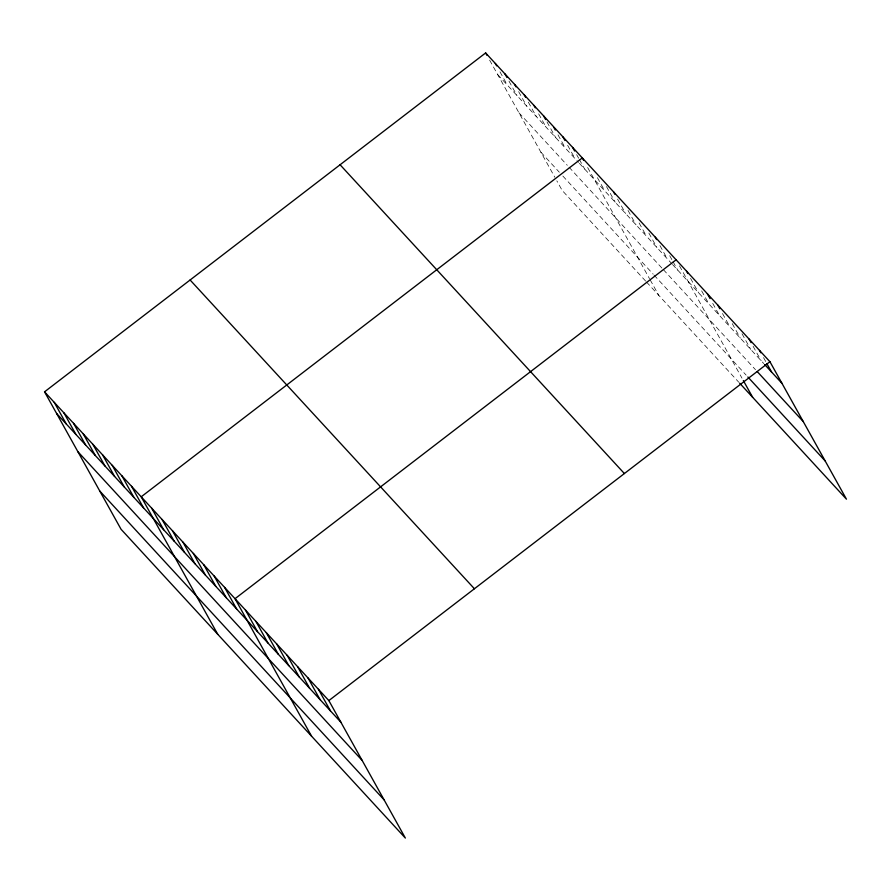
<?xml version="1.0" encoding="UTF-8"?>
<svg xmlns="http://www.w3.org/2000/svg" width="891" height="891" viewBox="0 0 891 891"><rect width="100%" height="100%" fill="white"/><g stroke="black" fill="none" stroke-linecap="round" stroke-linejoin="round"><path stroke-width="0.67" stroke-dasharray="4.46 3.34" d="M497.679 74.577L578.526 162.385M579.406 163.343L671.658 263.524M672.527 264.471L763.743 363.539M518.952 112.801L567.289 165.292M569.048 167.207L662.525 268.737M663.394 269.672L755.479 369.687M540.87 152.183L559.325 172.23M562.845 176.039L653.17 274.15M654.039 275.096L746.123 375.1M645.63 281.077L562.154 190.407L556.83 180.851M646.51 282.024L738.728 382.183M763.531 357.603L766.204 362.414M753.107 346.276L761.137 360.71M742.014 333.757L750.712 349.383M732.257 323.633L740.287 338.068M722.501 313.521L729.863 326.741M712.744 303.397L719.438 315.425M701.651 290.878L709.013 304.098M690.558 278.348L698.589 292.771M679.465 265.83L741.991 378.174M669.709 255.706L672.382 260.517M673.05 261.72L677.739 270.129M659.953 245.593L667.314 258.813M648.86 233.063L656.89 247.486M639.103 222.95L646.465 236.171M628.01 210.421L636.04 224.844M617.586 199.105L625.616 213.528M606.493 186.575L615.191 202.201M597.404 177.654L604.766 190.886M587.648 167.541L649.506 278.671M650.174 279.863L658.817 295.389M576.644 154.633L578.66 158.242M579.328 159.444L584.674 169.067M567.656 145.344L575.007 158.565M557.989 134.842L565.34 148.073M546.985 121.944L555.683 137.57M538.654 113.848L546.016 127.068M528.318 102.142L536.349 116.576M518.651 91.65L526.681 106.074M508.984 81.148L517.014 95.582M499.985 71.859L507.347 85.079M489.649 60.154L554.837 177.264"/><path stroke-width="1.34" d="M44.55 391.828L328.846 700.593L405.36 838.063L121.065 529.287L44.55 391.828L485.64 52.937L769.935 361.713L846.45 499.172L739.597 383.13M676.113 259.816L235.035 598.696L311.549 736.166M328.846 700.593L769.935 361.713M764.612 364.475L781.986 383.353M757.216 371.569L803.259 421.577M747.861 376.982L825.177 460.948M340.084 164.768L624.379 473.544M190.106 279.997L474.413 588.762M56.59 413.457L340.897 722.233M77.873 451.681L362.169 760.457M99.792 491.064L384.088 799.84M759.511 350.386L760.847 352.791M766.873 363.617L771.561 372.026M749.086 339.07L751.091 342.667M717.812 305.101L719.828 308.709M707.387 293.785L710.071 298.585M686.538 271.142L687.885 273.537M743.328 380.557L752.628 397.286M655.275 237.173L656.611 239.579M613.576 191.888L614.913 194.294M583.638 160.324L582.302 157.919L141.212 496.799L217.727 634.269M572.635 147.427L574.639 151.036M562.967 136.924L564.972 140.533M553.968 127.636L555.305 130.03M543.633 115.93L545.637 119.539M533.965 105.428L535.302 107.833M524.298 94.936L525.645 97.342M514.63 84.433L515.978 86.839M504.974 73.942L506.979 77.539M495.307 63.439L496.643 65.845M485.64 52.937L486.976 55.342M318.421 689.266L330.472 710.907M307.996 677.951L320.047 699.591M297.572 666.624L309.623 688.264M287.147 655.308L299.198 676.948M276.733 643.981L288.773 665.622M266.309 632.666L278.348 654.306M255.884 621.339L267.924 642.979M245.459 610.023L257.499 631.663M224.61 587.381L236.65 609.021M214.185 576.054L226.225 597.694M203.761 564.738L215.8 586.378M193.336 553.411L205.376 575.051M182.911 542.096L194.951 563.725M172.486 530.769L184.526 552.409M162.062 519.453L174.101 541.082M151.637 508.126L163.677 529.766M131.545 486.308L143.585 507.948M121.878 475.805L133.928 497.445M112.21 465.314L124.261 486.954M102.543 454.811L114.594 476.451M92.876 444.319L104.926 465.948M83.219 433.817L95.259 455.457M73.552 423.314L85.592 444.954M63.885 412.823L75.924 434.463M54.217 402.32L66.257 423.96"/></g></svg>
